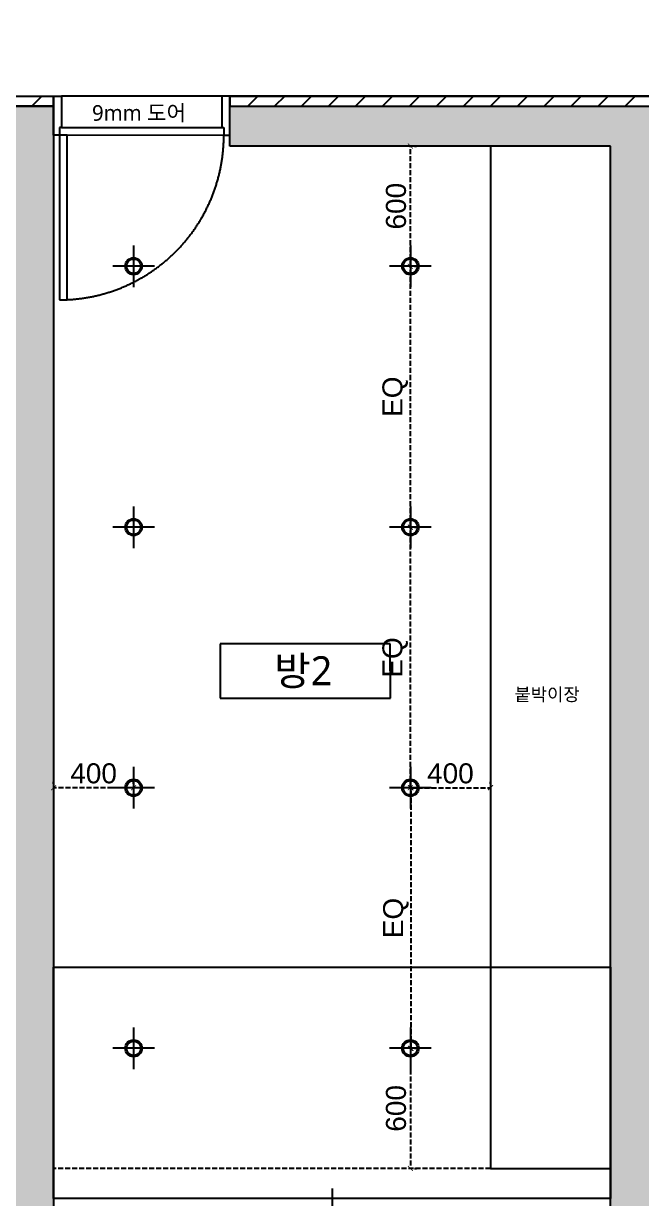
# Model space of a CAD drawing. Header units: millimetres. Extents: x 512 to 764439, y -71 to 559481.
# Drawn here: x 510672 to 513759, y 265768 to 271636 of the extents above; entities that cross this region are included whole.
import ezdxf

# ---------------------------------------------------------------- set-up
doc = ezdxf.new("R2010")
doc.units = ezdxf.units.MM
doc.header["$LTSCALE"] = 50
doc.linetypes.add('DASH', pattern=[0.35, 0.25, -0.1])
doc.linetypes.add('DASHDOT', pattern=[1, 0.5, -0.25, 0, -0.25])
for name, color, linetype in [('#DOOR', 4, 'Continuous'), ('#TEXT', 7, 'Continuous'), ('#WIN', 4, 'Continuous'), ('#건축벽체_CON', 2, 'Continuous'), ('#목공', 124, 'Continuous'), ('#조명', 40, 'Continuous'), ('.', 8, 'Continuous'), ('_0', 7, 'Continuous'), ('fur', 6, 'Continuous')]:
    doc.layers.add(name, color=color, linetype=linetype)
doc.styles.add('STYLE7', font='swissel.ttf')
doc.styles.add('맑은 고딕', font='malgun.ttf')
doc.dimstyles.new('조명배치도_60', dxfattribs={"dimscale": 100, "dimtxt": 1, "dimasz": 0.25, "dimexe": 0.3, "dimexo": 0.2, "dimgap": 0.2, "dimtad": 1, "dimdec": 0, "dimlunit": 6, "dimtxsty": 'STYLE7', "dimblk": 'ARCHTICK', "dimcen": -1, "dimclrd": 256, "dimclre": 256, "dimclrt": 10, "dimadec": 0, "dimazin": 0, "dimtfac": 1, "dimtdec": 0, "dimtix": 1, "dimtmove": 2, "dimatfit": 3, "dimldrblk": 'ARCHTICK', "dimfxl": 1, "dimlwd": -1, "dimlwe": -1, "dimarcsym": 0})

# ---------------------------------------------------------------- blocks, each defined once
blk = doc.blocks.new('DFDSF')
at = {"layer": '.', "ltscale": 2, "transparency": 33554559}
h = blk.add_hatch(color=8, dxfattribs=at)
h.dxf.hatch_style = 1
h.paths.add_polyline_path([(338341.2, 81981.1), (336641.2, 81981.1), (336641.2, 81781.1), (337741.2, 81781.1), (337741.2, 80281.1), (336886.2, 80281.1), (336886.2, 80081.1), (337741.2, 80081.1), (337741.2, 75921.1), (337281.2, 75921.1), (337281.2, 75721.1), (337941.2, 75721.1), (337941.2, 76011.1), (338391.2, 76011.1), (338391.2, 76058), (338391.2, 76211.1), (337941.2, 76211.1), (337941.2, 80081.1), (338341.2, 80081.1)])
h.paths.add_polyline_path([(338141.2, 80881.1), (337941.2, 80881.1), (337941.2, 81781.1), (338141.2, 81781.1)], flags=16)
h.paths.add_polyline_path([(338141.2, 80681.1), (338141.2, 80281.1), (337941.2, 80281.1), (337941.2, 80681.1)], flags=16)
h.paths.add_polyline_path([(339996.2, 80203.6), (339796.2, 80203.6), (339796.2, 80081.1), (339796.2, 78761.1), (339996.2, 78761.1)])
h.paths.add_polyline_path([(331166.2, 70151.1), (330766.2, 70151.1), (330766.2, 69951.1), (331366.2, 69951.1), (331366.2, 74251.1), (331166.2, 74251.1), (331166.2, 74055.5)])
h.paths.add_polyline_path([(336200.7, 78532.8), (336200.7, 79213.9), (335787, 79213.9), (335787, 78532.8)], flags=9)
h.paths.add_polyline_path([(333543.1, 77829.6), (334224.1, 77829.6), (334224.1, 78243.3), (333543.1, 78243.3)], flags=9)
h.paths.add_polyline_path([(337703.7, 74502.9), (337703.7, 75183.9), (337290, 75183.9), (337290, 74502.9)], flags=9)
h.paths.add_polyline_path([(331162.1, 74502.9), (331162.1, 75183.9), (330748.4, 75183.9), (330748.4, 74502.9)], flags=9)
h.paths.add_polyline_path([(336260.6, 76774.4), (336260.6, 77267), (335846.9, 77267), (335846.9, 76774.4)], flags=9)
h.paths.add_polyline_path([(334913.9, 79384.1), (334913.9, 79876.7), (334500.2, 79876.7), (334500.2, 79384.1)], flags=9)
h.paths.add_polyline_path([(329011.8, 71740.4), (329489.3, 71740.4), (329489.3, 72021.6), (329011.8, 72021.6)], flags=9)
h.paths.add_polyline_path([(336400.9, 79956.4), (336699.3, 79956.4), (336699.3, 80077.5), (336400.9, 80077.5)], flags=9)
h.paths.add_polyline_path([(338695.3, 81081.3), (339421.1, 81081.3), (339421.1, 81298.3), (338695.3, 81298.3)], flags=9)
h.paths.add_polyline_path([(336820.7, 78057.1), (337362.8, 78057.1), (337362.8, 78178.2), (336820.7, 78178.2)], flags=25)
h.paths.add_polyline_path([(332573.5, 80085.7), (332573.5, 80472.7), (332452.4, 80472.7), (332452.4, 80085.7)], flags=9)
h.paths.add_polyline_path([(332682, 81037.5), (332682, 81616.6), (332452.3, 81616.6), (332452.3, 81037.5)], flags=9)
h.paths.add_polyline_path([(327279.7, 75623.7), (328005.6, 75623.7), (328005.6, 75840.6), (327279.7, 75840.6)], flags=9)
h.paths.add_polyline_path([(334863.3, 79512.1), (336051.7, 79512.1), (336051.7, 79766.9), (334863.3, 79766.9)], flags=9)
h.paths.add_polyline_path([(329176.8, 70568.8), (329756.3, 70568.8), (329756.3, 70804.7), (329176.8, 70804.7)], flags=9)
h.paths.add_polyline_path([(333507.8, 69233.9), (334696.1, 69233.9), (334696.1, 69488.6), (333507.8, 69488.6)], flags=9)
h.paths.add_polyline_path([(340816.6, 69233.9), (342005, 69233.9), (342005, 69488.6), (340816.6, 69488.6)], flags=9)
h.paths.add_polyline_path([(333634.5, 79165.1), (333999.1, 79165.1), (333999.1, 79348.5), (333634.5, 79348.5)], flags=9)
h.paths.add_polyline_path([(333962.6, 80090.5), (334586.1, 80090.5), (334586.1, 80239.6), (333962.6, 80239.6)], flags=9)
h.paths.add_polyline_path([(334060.9, 75436.5), (335408.1, 75436.5), (335408.1, 75619.9), (334060.9, 75619.9)], flags=9)
h.paths.add_polyline_path([(331366.5, 68772.9), (332548, 68772.9), (332548, 69008.8), (331366.5, 69008.8)], flags=9)
h.paths.add_polyline_path([(334774.3, 77718.7), (335343.7, 77718.7), (335343.7, 78003.8), (334774.3, 78003.8)], flags=9)
h.paths.add_polyline_path([(335953.7, 79875.3), (336320.9, 79875.3), (336320.9, 80024.3), (335953.7, 80024.3)], flags=9)
h.paths.add_polyline_path([(333460.9, 76854.3), (333764.7, 76854.3), (333764.7, 77007.1), (333460.9, 77007.1)], flags=9)
h.paths.add_polyline_path([(333091.1, 76542.6), (333394.9, 76542.6), (333394.9, 76695.4), (333091.1, 76695.4)], flags=9)
h.paths.add_polyline_path([(332969.8, 79053.3), (333100.7, 79053.3), (333100.7, 79206.1), (332969.8, 79206.1)], flags=9)
h.paths.add_polyline_path([(332884.4, 77770.4), (333188.2, 77770.4), (333188.2, 77923.2), (332884.4, 77923.2)], flags=9)
h.paths.add_polyline_path([(332836.6, 78524.5), (333230.8, 78524.5), (333230.8, 78677.2), (332836.6, 78677.2)], flags=9)
h.paths.add_polyline_path([(329027.4, 69208.3), (329838.7, 69208.3), (329838.7, 69493.3), (329027.4, 69493.3)], flags=9)
h.paths.add_polyline_path([(333408.3, 81268.8), (334219.6, 81268.8), (334219.6, 81553.9), (333408.3, 81553.9)], flags=9)
h.paths.add_polyline_path([(336706.9, 80756.2), (336706.9, 81151.4), (336537.7, 81151.4), (336537.7, 80756.2)], flags=9)
h.paths.add_polyline_path([(336759.6, 81121.6), (336759.6, 81407.7), (336590.4, 81407.7), (336590.4, 81121.6)], flags=9)
h.paths.add_polyline_path([(328332, 78371.2), (328332, 78766.4), (328162.7, 78766.4), (328162.7, 78371.2)], flags=9)
h.paths.add_polyline_path([(328384.8, 78736.5), (328384.8, 79022.9), (328214.7, 79022.9), (328214.7, 78736.5)], flags=9)
h.paths.add_polyline_path([(338932.4, 71242.6), (339326.7, 71242.6), (339326.7, 71395.4), (338932.4, 71395.4)], flags=9)
h.paths.add_polyline_path([(341434.5, 74226.2), (341828.8, 74226.2), (341828.8, 74379), (341434.5, 74379)], flags=9)
h.paths.add_polyline_path([(337702.2, 71296.7), (338108.8, 71296.7), (338108.8, 71577.9), (337702.2, 71577.9)], flags=9)
h.paths.add_polyline_path([(340786.3, 71296.7), (341192.9, 71296.7), (341192.9, 71577.9), (340786.3, 71577.9)], flags=9)
h.paths.add_polyline_path([(330938, 77966.2), (331344.6, 77966.2), (331344.6, 78247.4), (330938, 78247.4)], flags=9)
h.paths.add_polyline_path([(333628.2, 71737.2), (334197.6, 71737.2), (334197.6, 72022.3), (333628.2, 72022.3)], flags=9)
h.paths.add_polyline_path([(327958.2, 69261.8), (328352.4, 69261.8), (328352.4, 69414.6), (327958.2, 69414.6)], flags=9)
h.paths.add_polyline_path([(327409.8, 71898.3), (327804.1, 71898.3), (327804.1, 72051.1), (327409.8, 72051.1)], flags=9)
h.paths.add_polyline_path([(327434.8, 74896.2), (327829, 74896.2), (327829, 75049), (327434.8, 75049)], flags=9)
h.paths.add_polyline_path([(327440.5, 77324), (327756.6, 77324), (327756.6, 77476.7), (327440.5, 77476.7)], flags=9)
h.paths.add_polyline_path([(327478.9, 76542.6), (327782.7, 76542.6), (327782.7, 76695.4), (327478.9, 76695.4)], flags=9)
h.paths.add_polyline_path([(341178.3, 75772.2), (341178.3, 75148.5), (341329.6, 75148.5), (341329.6, 75772.2)], flags=9)
h.paths.add_polyline_path([(341233.7, 75866.2), (341233.7, 76261.4), (341064.4, 76261.4), (341064.4, 75866.2)], flags=9)
h.paths.add_polyline_path([(341286.5, 76231.5), (341286.5, 76517.9), (341116.4, 76517.9), (341116.4, 76231.5)], flags=9)
h.paths.add_polyline_path([(339403.9, 77086.2), (339403.9, 77481.4), (339234.7, 77481.4), (339234.7, 77086.2)], flags=9)
h.paths.add_polyline_path([(339456.2, 77438.2), (339456.2, 77723.4), (339289.6, 77723.4), (339289.6, 77438.2)], flags=9)
h.paths.add_polyline_path([(328180, 78337.2), (328180, 77751.1), (328331.3, 77751.1), (328331.3, 78337.2)], flags=9)
h.paths.add_polyline_path([(338414.5, 77089.5), (339135.2, 77089.5), (339135.2, 77242.3), (338414.5, 77242.3)], flags=9)
h.paths.add_polyline_path([(338683.5, 77496.6), (338987.3, 77496.6), (338987.3, 77649.4), (338683.5, 77649.4)], flags=9)
h.paths.add_polyline_path([(340029.3, 76679.8), (340333.1, 76679.8), (340333.1, 76832.6), (340029.3, 76832.6)], flags=9)
h.paths.add_polyline_path([(338380.9, 78083.2), (339011.1, 78083.2), (339011.1, 78236), (338380.9, 78236)], flags=9)
h.paths.add_polyline_path([(338414.5, 79236), (339135.2, 79236), (339135.2, 79388.8), (338414.5, 79388.8)], flags=9)
h.paths.add_polyline_path([(327245.7, 80105.2), (327559.2, 80105.2), (327559.2, 80280.3), (327245.7, 80280.3)], flags=9)
h.paths.add_polyline_path([(327265.7, 79299), (327538.3, 79299), (327538.3, 79477.3), (327265.7, 79477.3)], flags=9)
h.paths.add_polyline_path([(342110.3, 76479.4), (342423.8, 76479.4), (342423.8, 76654.6), (342110.3, 76654.6)], flags=9)
h = blk.add_hatch(color=8, dxfattribs=at)
h.dxf.hatch_style = 1
h.paths.add_polyline_path([(336646.2, 74251.1), (336446.2, 74251.1), (336446.2, 68796.1), (336446.2, 68796.1), (336446.2, 68673.6), (336446.2, 68673.6), (336446.2, 68551.1), (336646.2, 68551.1), (336646.2, 68673.6), (336646.2, 68796.1)])
h.paths.add_polyline_path([(333337.8, 69143.6), (333337.8, 69636.2), (332924.1, 69636.2), (332924.1, 69143.6)], flags=9)
h.paths.add_polyline_path([(329011.8, 71740.4), (329489.3, 71740.4), (329489.3, 72021.6), (329011.8, 72021.6)], flags=9)
h.paths.add_polyline_path([(336400.9, 79956.4), (336699.3, 79956.4), (336699.3, 80077.5), (336400.9, 80077.5)], flags=9)
h.paths.add_polyline_path([(338695.3, 81081.3), (339421.1, 81081.3), (339421.1, 81298.3), (338695.3, 81298.3)], flags=9)
h.paths.add_polyline_path([(336820.7, 78057.1), (337362.8, 78057.1), (337362.8, 78178.2), (336820.7, 78178.2)], flags=9)
h.paths.add_polyline_path([(332573.5, 80085.7), (332573.5, 80472.7), (332452.4, 80472.7), (332452.4, 80085.7)], flags=9)
h.paths.add_polyline_path([(332682, 81037.5), (332682, 81616.6), (332452.3, 81616.6), (332452.3, 81037.5)], flags=9)
h.paths.add_polyline_path([(327279.7, 75623.7), (328005.6, 75623.7), (328005.6, 75840.6), (327279.7, 75840.6)], flags=9)
h.paths.add_polyline_path([(334863.3, 79512.1), (336051.7, 79512.1), (336051.7, 79766.9), (334863.3, 79766.9)], flags=9)
h.paths.add_polyline_path([(329176.8, 70568.8), (329756.3, 70568.8), (329756.3, 70804.7), (329176.8, 70804.7)], flags=9)
h.paths.add_polyline_path([(333507.8, 69233.9), (334696.1, 69233.9), (334696.1, 69488.6), (333507.8, 69488.6)], flags=9)
h.paths.add_polyline_path([(340376, 69233.9), (341564.3, 69233.9), (341564.3, 69488.6), (340376, 69488.6)], flags=9)
h.paths.add_polyline_path([(333634.5, 79165.1), (333999.1, 79165.1), (333999.1, 79348.5), (333634.5, 79348.5)], flags=9)
h.paths.add_polyline_path([(333962.6, 80090.5), (334586.1, 80090.5), (334586.1, 80239.6), (333962.6, 80239.6)], flags=9)
h.paths.add_polyline_path([(334060.9, 75436.5), (335408.1, 75436.5), (335408.1, 75619.9), (334060.9, 75619.9)], flags=9)
h.paths.add_polyline_path([(331366.5, 68772.9), (332548, 68772.9), (332548, 69008.8), (331366.5, 69008.8)], flags=9)
h.paths.add_polyline_path([(334774.3, 77718.7), (335343.7, 77718.7), (335343.7, 78003.8), (334774.3, 78003.8)], flags=9)
h.paths.add_polyline_path([(335953.7, 79875.3), (336320.9, 79875.3), (336320.9, 80024.3), (335953.7, 80024.3)], flags=9)
h.paths.add_polyline_path([(333460.9, 76854.3), (333764.7, 76854.3), (333764.7, 77007.1), (333460.9, 77007.1)], flags=9)
h.paths.add_polyline_path([(333091.1, 76542.6), (333394.9, 76542.6), (333394.9, 76695.4), (333091.1, 76695.4)], flags=9)
h.paths.add_polyline_path([(332969.8, 79053.3), (333100.7, 79053.3), (333100.7, 79206.1), (332969.8, 79206.1)], flags=9)
h.paths.add_polyline_path([(332884.4, 77770.4), (333188.2, 77770.4), (333188.2, 77923.2), (332884.4, 77923.2)], flags=9)
h.paths.add_polyline_path([(332836.6, 78524.5), (333230.8, 78524.5), (333230.8, 78677.2), (332836.6, 78677.2)], flags=9)
h.paths.add_polyline_path([(329027.4, 69208.3), (329838.7, 69208.3), (329838.7, 69493.3), (329027.4, 69493.3)], flags=9)
h.paths.add_polyline_path([(333408.3, 81268.8), (334219.6, 81268.8), (334219.6, 81553.9), (333408.3, 81553.9)], flags=9)
h.paths.add_polyline_path([(336706.9, 80756.2), (336706.9, 81151.4), (336537.7, 81151.4), (336537.7, 80756.2)], flags=9)
h.paths.add_polyline_path([(336759.6, 81121.6), (336759.6, 81407.7), (336590.4, 81407.7), (336590.4, 81121.6)], flags=9)
h.paths.add_polyline_path([(328332, 78371.2), (328332, 78766.4), (328162.7, 78766.4), (328162.7, 78371.2)], flags=9)
h.paths.add_polyline_path([(328384.8, 78736.5), (328384.8, 79022.9), (328214.7, 79022.9), (328214.7, 78736.5)], flags=9)
h.paths.add_polyline_path([(338932.4, 71242.6), (339326.7, 71242.6), (339326.7, 71395.4), (338932.4, 71395.4)], flags=9)
h.paths.add_polyline_path([(341434.5, 74226.2), (341828.8, 74226.2), (341828.8, 74379), (341434.5, 74379)], flags=9)
h.paths.add_polyline_path([(337702.2, 71296.7), (338108.8, 71296.7), (338108.8, 71577.9), (337702.2, 71577.9)], flags=9)
h.paths.add_polyline_path([(340786.3, 71296.7), (341192.9, 71296.7), (341192.9, 71577.9), (340786.3, 71577.9)], flags=9)
h.paths.add_polyline_path([(330938, 77966.2), (331344.6, 77966.2), (331344.6, 78247.4), (330938, 78247.4)], flags=9)
h.paths.add_polyline_path([(333628.2, 71737.2), (334197.6, 71737.2), (334197.6, 72022.3), (333628.2, 72022.3)], flags=9)
h.paths.add_polyline_path([(327958.2, 69261.8), (328352.4, 69261.8), (328352.4, 69414.6), (327958.2, 69414.6)], flags=9)
h.paths.add_polyline_path([(327409.8, 71898.3), (327804.1, 71898.3), (327804.1, 72051.1), (327409.8, 72051.1)], flags=9)
h.paths.add_polyline_path([(327434.8, 74896.2), (327829, 74896.2), (327829, 75049), (327434.8, 75049)], flags=9)
h.paths.add_polyline_path([(327440.5, 77324), (327756.6, 77324), (327756.6, 77476.7), (327440.5, 77476.7)], flags=9)
h.paths.add_polyline_path([(327478.9, 76542.6), (327782.7, 76542.6), (327782.7, 76695.4), (327478.9, 76695.4)], flags=9)
h.paths.add_polyline_path([(341178.3, 75772.2), (341178.3, 75148.5), (341329.6, 75148.5), (341329.6, 75772.2)], flags=9)
h.paths.add_polyline_path([(341233.7, 75866.2), (341233.7, 76261.4), (341064.4, 76261.4), (341064.4, 75866.2)], flags=9)
h.paths.add_polyline_path([(341286.5, 76231.5), (341286.5, 76517.9), (341116.4, 76517.9), (341116.4, 76231.5)], flags=9)
h.paths.add_polyline_path([(339403.9, 77086.2), (339403.9, 77481.4), (339234.7, 77481.4), (339234.7, 77086.2)], flags=9)
h.paths.add_polyline_path([(339456.2, 77438.2), (339456.2, 77723.4), (339289.6, 77723.4), (339289.6, 77438.2)], flags=9)
h.paths.add_polyline_path([(328180, 78337.2), (328180, 77751.1), (328331.3, 77751.1), (328331.3, 78337.2)], flags=9)
h.paths.add_polyline_path([(338414.5, 77089.5), (339135.2, 77089.5), (339135.2, 77242.3), (338414.5, 77242.3)], flags=9)
h.paths.add_polyline_path([(338683.5, 77496.6), (338987.3, 77496.6), (338987.3, 77649.4), (338683.5, 77649.4)], flags=9)
h.paths.add_polyline_path([(340029.3, 76679.8), (340333.1, 76679.8), (340333.1, 76832.6), (340029.3, 76832.6)], flags=9)
h.paths.add_polyline_path([(338380.9, 78083.2), (339011.1, 78083.2), (339011.1, 78236), (338380.9, 78236)], flags=9)
h.paths.add_polyline_path([(338414.5, 79236), (339135.2, 79236), (339135.2, 79388.8), (338414.5, 79388.8)], flags=9)
h.paths.add_polyline_path([(327245.7, 80105.2), (327559.2, 80105.2), (327559.2, 80280.3), (327245.7, 80280.3)], flags=9)
h.paths.add_polyline_path([(327265.7, 79299), (327538.3, 79299), (327538.3, 79477.3), (327265.7, 79477.3)], flags=9)
h.paths.add_polyline_path([(342110.3, 76479.4), (342423.8, 76479.4), (342423.8, 76654.6), (342110.3, 76654.6)], flags=9)
h = blk.add_hatch(color=8, dxfattribs=at)
h.dxf.hatch_style = 1
h.paths.add_polyline_path([(337526.2, 74251.1), (337526.2, 74105.5), (337526.2, 74051.1), (339428.7, 74051.1), (339428.7, 68551.1), (339628.7, 68551.1), (339628.7, 74051.1), (339826.2, 74051.1), (339826.2, 74251.1)])
at = {"layer": '#DOOR', "color": 8}
for p, q in [((336646.2, 74105.5), (336646.2, 74301.1)), ((336646.2, 74301.1), (336685.4, 74301.1)), ((336685.4, 74301.1), (336685.4, 74144.6)), ((337487.1, 74301.1), (336685.4, 74301.1)), ((337487.1, 74301.1), (337487.1, 74144.6)), ((337526.2, 74301.1), (337487.1, 74301.1)), ((337526.2, 74105.5), (337526.2, 74301.1)), ((336675.6, 74105.5), (336646.2, 74105.5)), ((336685.4, 74144.6), (336675.6, 74144.6)), ((336675.6, 74144.6), (336675.6, 74105.5)), ((336714.7, 74105.5), (336675.6, 74105.5)), ((336675.6, 74105.5), (336675.6, 73284.2)), ((336685.4, 74144.6), (337487.1, 74144.6)), ((336714.7, 73284.2), (336714.7, 74105.5)), ((337496.9, 74104.6), (336714.7, 74105.5)), ((337487.1, 74144.6), (337496.9, 74144.6)), ((337496.9, 74144.6), (337496.9, 74105.5)), ((337496.9, 74105.5), (337526.2, 74105.5)), ((336675.6, 73284.2), (336714.7, 73284.2))]:
    blk.add_line(p, q, dxfattribs=at)
at = {"layer": '#DOOR', "color": 8, "linetype": 'DASHDOT', "ltscale": 70}
blk.add_arc((336675.6, 74104.6), 821.3, 272.72937, 0.065, dxfattribs=at)
at = {"layer": '#WIN', "color": 8}
blk.add_line((338037.5, 68846.1), (338037.5, 68623.6), dxfattribs=at)
at = {"layer": '#건축벽체_CON', "color": 8, "ltscale": 2}
for p, q in [((336446.2, 74251.1), (336646.2, 74251.1)), ((336646.2, 74251.1), (336646.2, 68551.1)), ((337526.2, 74051.1), (337526.2, 74251.1)), ((337526.2, 74251.1), (339826.2, 74251.1)), ((339428.7, 74051.1), (337526.2, 74051.1)), ((339428.7, 68551.1), (339428.7, 74051.1))]:
    blk.add_line(p, q, dxfattribs=at)
at = {"layer": '#목공', "color": 8, "ltscale": 2}
for p, q in [((336396.2, 74301.1), (336646.2, 74301.1)), ((336396.2, 74301.1), (336646.2, 74301.1)), ((336646.2, 74251.1), (336646.2, 74301.1)), ((336646.2, 74301.1), (336646.2, 74251.1)), ((337526.2, 74301.1), (339826.2, 74301.1)), ((337526.2, 74251.1), (337526.2, 74301.1)), ((337526.2, 74301.1), (337526.2, 74251.1)), ((339826.2, 74301.1), (337526.2, 74301.1)), ((336446.2, 74251.1), (336646.2, 74251.1)), ((336446.2, 74251.1), (336646.2, 74251.1)), ((336646.2, 74251.1), (336446.2, 74251.1)), ((337526.2, 74251.1), (339826.2, 74251.1)), ((337526.2, 74251.1), (339826.2, 74251.1))]:
    blk.add_line(p, q, dxfattribs=at)
at = {"layer": '.', "color": 8, "linetype": 'Continuous', "ltscale": 2, "transparency": 33554559}
for p, q in [((336588.4, 74301.1), (336538.4, 74251.1)), ((337531.3, 74301.1), (337526.2, 74296)), ((337666.1, 74301.1), (337616.1, 74251.1)), ((337800.8, 74301.1), (337750.8, 74251.1)), ((337935.5, 74301.1), (337885.5, 74251.1)), ((338070.2, 74301.1), (338020.2, 74251.1)), ((338204.9, 74301.1), (338154.9, 74251.1)), ((338339.6, 74301.1), (338289.6, 74251.1)), ((338474.3, 74301.1), (338424.3, 74251.1)), ((338609, 74301.1), (338559, 74251.1)), ((338743.7, 74301.1), (338693.7, 74251.1)), ((338878.4, 74301.1), (338828.4, 74251.1)), ((339013.1, 74301.1), (338963.1, 74251.1)), ((339147.8, 74301.1), (339097.8, 74251.1)), ((339282.5, 74301.1), (339232.5, 74251.1)), ((339417.2, 74301.1), (339367.2, 74251.1)), ((339551.9, 74301.1), (339501.9, 74251.1))]:
    blk.add_line(p, q, dxfattribs=at)
at = {"color": 8, "transparency": 33554483}
for p, q in [((336646.2, 69951.1), (339428.7, 69951.1)), ((336646.2, 68796.1), (336646.2, 69951.1)), ((339428.7, 69951.1), (339428.7, 68796.1)), ((339428.7, 68796.1), (336646.2, 68796.1))]:
    blk.add_line(p, q, dxfattribs=at)
at = {"layer": '_0', "color": 8, "extrusion": (0, 0, -1)}
for p, q in [((338327.7, 71566.4), (337478.3, 71566.4)), ((337478.3, 71566.4), (337478.3, 71294.2)), ((338329, 71294.2), (338327.7, 71566.4)), ((337478.3, 71294.2), (338329, 71294.2))]:
    blk.add_line(p, q, dxfattribs=at)
at = {"layer": 'fur', "color": 8, "ltscale": 2}
for p, q in [((339428.7, 74051.1), (338828.7, 74051.1)), ((338828.7, 74051.1), (338828.7, 68946.1)), ((339428.7, 68946.1), (339428.7, 74051.1)), ((338828.7, 68946.1), (339428.7, 68946.1))]:
    blk.add_line(p, q, dxfattribs=at)
at = {"layer": '#TEXT', "color": 8, "style": '맑은 고딕'}
for s, height, p in [('9mm 도어', 78, (336838.4, 74177.7)), ('방2', 145, (337749.1, 71358.7)), ('붙박이장', 65, (338948.7, 71280.7))]:
    blk.add_text(s, height=height, dxfattribs=at).set_placement(p)
blk = doc.blocks.new('SF F')
at = {"layer": '#조명', "color": 14, "linetype": 'Continuous'}
for p, q in [((341047.9, 83940.9), (341047.9, 83733.1)), ((341151.8, 83837), (340944, 83837))]:
    blk.add_line(p, q, dxfattribs=at)
at = {"layer": '#조명', "color": 241}
for radius in [42.2, 35.8]:
    blk.add_circle((341047.9, 83837), radius, dxfattribs=at)
blk = doc.blocks.new('_ArchTick')
at = {"color": 0, "linetype": 'ByBlock', "const_width": 0.15}
blk.add_lwpolyline([(-0.5, -0.5), (0.5, 0.5)], dxfattribs=at)
blk = doc.blocks.new('*D633')
at = {"linetype": 'DASH', "ltscale": 2, "transparency": 16777216}
for p, q in [((510821.9, 267839.4), (510821.9, 267849.4)), ((511221.9, 267839.4), (511221.9, 267849.4)), ((511221.9, 267819.4), (510821.9, 267819.4))]:
    blk.add_line(p, q, dxfattribs=at)
at = {"layer": 'Defpoints', "color": 0, "linetype": 'DASH', "ltscale": 2, "transparency": 16777216}
for p in [(510821.9, 267819.4), (510821.9, 267819.4), (511221.9, 267819.4)]:
    blk.add_point(p, dxfattribs=at)
at = {"linetype": 'DASH', "ltscale": 2, "transparency": 16777216, "xscale": 25, "yscale": 25, "zscale": 25, "rotation": 180}
blk.add_blockref('_ArchTick', (510821.9, 267819.4), dxfattribs=at)
at = {"linetype": 'DASH', "ltscale": 2, "transparency": 16777216, "xscale": 25, "yscale": 25, "zscale": 25}
blk.add_blockref('_ArchTick', (511221.9, 267819.4), dxfattribs=at)
at = {"color": 10, "linetype": 'DASH', "ltscale": 2, "transparency": 16777216, "insert": (511021.9, 267890.7), "char_height": 100, "attachment_point": 5, "style": 'STYLE7'}
blk.add_mtext('400', dxfattribs=at)
blk = doc.blocks.new('*D634')
at = {"linetype": 'DASH', "ltscale": 2, "transparency": 16777216}
for p, q in [((512604.4, 267839.4), (512604.4, 267849.4)), ((513004.4, 267839.4), (513004.4, 267849.4)), ((512604.4, 267819.4), (513004.4, 267819.4))]:
    blk.add_line(p, q, dxfattribs=at)
at = {"layer": 'Defpoints', "color": 0, "linetype": 'DASH', "ltscale": 2, "transparency": 16777216}
for p in [(512604.4, 267819.4), (513004.4, 267819.4), (513004.4, 267819.4)]:
    blk.add_point(p, dxfattribs=at)
at = {"linetype": 'DASH', "ltscale": 2, "transparency": 16777216, "xscale": 25, "yscale": 25, "zscale": 25, "rotation": 180}
blk.add_blockref('_ArchTick', (512604.4, 267819.4), dxfattribs=at)
at = {"linetype": 'DASH', "ltscale": 2, "transparency": 16777216, "xscale": 25, "yscale": 25, "zscale": 25}
blk.add_blockref('_ArchTick', (513004.4, 267819.4), dxfattribs=at)
at = {"color": 10, "linetype": 'DASH', "ltscale": 2, "transparency": 16777216, "insert": (512804.4, 267890.7), "char_height": 100, "attachment_point": 5, "style": 'STYLE7'}
blk.add_mtext('400', dxfattribs=at)
blk = doc.blocks.new('*D635')
at = {"linetype": 'DASH', "ltscale": 2, "transparency": 16777216}
for p, q in [((512608, 266518.4), (512608, 267819.4)), ((512624.4, 267819.4), (512638, 267819.4)), ((512624.4, 266518.4), (512638, 266518.4))]:
    blk.add_line(p, q, dxfattribs=at)
at = {"layer": 'Defpoints', "color": 0, "linetype": 'DASH', "ltscale": 2, "transparency": 16777216}
for p in [(512604.4, 267819.4), (512608, 267819.4), (512604.4, 266518.4)]:
    blk.add_point(p, dxfattribs=at)
at = {"linetype": 'DASH', "ltscale": 2, "transparency": 16777216, "xscale": 25, "yscale": 25, "zscale": 25}
for p, rotation in [((512608, 267819.4), 90), ((512608, 266518.4), 270)]:
    blk.add_blockref('_ArchTick', p, dxfattribs=dict(at, rotation=rotation))
at = {"color": 10, "linetype": 'DASH', "ltscale": 2, "transparency": 16777216, "insert": (512532, 267168.9), "char_height": 100, "attachment_point": 5, "rotation": 90, "style": 'STYLE7'}
blk.add_mtext('EQ', dxfattribs=at)
blk = doc.blocks.new('*D636')
at = {"linetype": 'DASH', "ltscale": 2, "transparency": 16777216}
for p, q in [((512604.4, 266518.4), (512604.4, 265918.4)), ((512624.4, 266518.4), (512634.4, 266518.4)), ((512624.4, 265918.4), (512634.4, 265918.4))]:
    blk.add_line(p, q, dxfattribs=at)
at = {"layer": 'Defpoints', "color": 0, "linetype": 'DASH', "ltscale": 2, "transparency": 16777216}
for p in [(512604.4, 266518.4), (512604.4, 265918.4), (512604.4, 265918.4)]:
    blk.add_point(p, dxfattribs=at)
at = {"linetype": 'DASH', "ltscale": 2, "transparency": 16777216, "xscale": 25, "yscale": 25, "zscale": 25}
for p, rotation in [((512604.4, 266518.4), 90), ((512604.4, 265918.4), 270)]:
    blk.add_blockref('_ArchTick', p, dxfattribs=dict(at, rotation=rotation))
at = {"color": 10, "linetype": 'DASH', "ltscale": 2, "transparency": 16777216, "insert": (512533.1, 266218.4), "char_height": 100, "attachment_point": 5, "rotation": 90, "style": 'STYLE7'}
blk.add_mtext('600', dxfattribs=at)
blk = doc.blocks.new('*D637')
at = {"linetype": 'DASH', "ltscale": 2, "transparency": 16777216}
for p, q in [((512604.4, 270423.4), (512604.4, 271023.4)), ((512624.4, 271023.4), (512634.4, 271023.4)), ((512624.4, 270423.4), (512634.4, 270423.4))]:
    blk.add_line(p, q, dxfattribs=at)
at = {"layer": 'Defpoints', "color": 0, "linetype": 'DASH', "ltscale": 2, "transparency": 16777216}
for p in [(512604.4, 271023.4), (512604.4, 271023.4), (512604.4, 270423.4)]:
    blk.add_point(p, dxfattribs=at)
at = {"linetype": 'DASH', "ltscale": 2, "transparency": 16777216, "xscale": 25, "yscale": 25, "zscale": 25}
for p, rotation in [((512604.4, 271023.4), 90), ((512604.4, 270423.4), 270)]:
    blk.add_blockref('_ArchTick', p, dxfattribs=dict(at, rotation=rotation))
at = {"color": 10, "linetype": 'DASH', "ltscale": 2, "transparency": 16777216, "insert": (512533.1, 270723.4), "char_height": 100, "attachment_point": 5, "rotation": 90, "style": 'STYLE7'}
blk.add_mtext('600', dxfattribs=at)
blk = doc.blocks.new('*D638')
at = {"linetype": 'DASH', "ltscale": 2, "transparency": 16777216}
for p, q in [((512604.4, 267819.4), (512604.4, 269120.4)), ((512624.4, 269120.4), (512634.4, 269120.4)), ((512624.4, 267819.4), (512634.4, 267819.4))]:
    blk.add_line(p, q, dxfattribs=at)
at = {"layer": 'Defpoints', "color": 0, "linetype": 'DASH', "ltscale": 2, "transparency": 16777216}
for p in [(512604.4, 269120.4), (512604.4, 269120.4), (512604.4, 267819.4)]:
    blk.add_point(p, dxfattribs=at)
at = {"linetype": 'DASH', "ltscale": 2, "transparency": 16777216, "xscale": 25, "yscale": 25, "zscale": 25}
for p, rotation in [((512604.4, 269120.4), 90), ((512604.4, 267819.4), 270)]:
    blk.add_blockref('_ArchTick', p, dxfattribs=dict(at, rotation=rotation))
at = {"color": 10, "linetype": 'DASH', "ltscale": 2, "transparency": 16777216, "insert": (512528.4, 268469.9), "char_height": 100, "attachment_point": 5, "rotation": 90, "style": 'STYLE7'}
blk.add_mtext('EQ', dxfattribs=at)
blk = doc.blocks.new('*D639')
at = {"linetype": 'DASH', "ltscale": 2, "transparency": 16777216}
for p, q in [((512604.4, 269120.4), (512604.4, 270423.4)), ((512624.4, 270423.4), (512634.4, 270423.4)), ((512624.4, 269120.4), (512634.4, 269120.4))]:
    blk.add_line(p, q, dxfattribs=at)
at = {"layer": 'Defpoints', "color": 0, "linetype": 'DASH', "ltscale": 2, "transparency": 16777216}
for p in [(512604.4, 270423.4), (512604.4, 270423.4), (512604.4, 269120.4)]:
    blk.add_point(p, dxfattribs=at)
at = {"linetype": 'DASH', "ltscale": 2, "transparency": 16777216, "xscale": 25, "yscale": 25, "zscale": 25}
for p, rotation in [((512604.4, 270423.4), 90), ((512604.4, 269120.4), 270)]:
    blk.add_blockref('_ArchTick', p, dxfattribs=dict(at, rotation=rotation))
at = {"color": 10, "linetype": 'DASH', "ltscale": 2, "transparency": 16777216, "insert": (512528.4, 269771.9), "char_height": 100, "attachment_point": 5, "rotation": 90, "style": 'STYLE7'}
blk.add_mtext('EQ', dxfattribs=at)

msp = doc.modelspace()

# ---------------------------------------------------------------- linework, layer by layer
at = {"color": 252, "linetype": 'DASH', "ltscale": 2, "true_color": 0x939598}
msp.add_line((513004.38771076, 265918.41103659), (510821.88789974, 265918.41103659), dxfattribs=at)

# ---------------------------------------------------------------- block references
at = {"layer": '_0'}
for name, p in [('DFDSF', (174175.64337205, 196972.33226715)), ('SF F', (170173.99263003, 186586.3956918)), ('SF F', (171556.49263003, 186586.3956918)), ('SF F', (170173.99263003, 185283.39576894)), ('SF F', (171556.49263003, 185283.39576894)), ('SF F', (170173.99263003, 183982.39576894)), ('SF F', (171556.49263003, 183982.39576894)), ('SF F', (170173.99263003, 182681.39576894)), ('SF F', (171556.49263003, 182681.39576894))]:
    msp.add_blockref(name, p, dxfattribs=at)

# ---------------------------------------------------------------- dimensions: what is measured, and where the dimension line sits
at = {"linetype": 'DASH', "ltscale": 2}
for base, p1, p2, picture, middle in [((512604.38771076, 271023.41103659), (512604.38771076, 270423.41103659), (512604.38771076, 271023.41103659), '*D637', (512533.06925234, 270723.41103659)), ((512604.38771076, 265918.41103659), (512604.38771076, 266518.41111372), (512604.38771076, 265918.41103659), '*D636', (512533.06925234, 266218.41107515))]:
    dim = msp.add_linear_dim(base=base, p1=p1, p2=p2, angle=90, dimstyle='조명배치도_60', dxfattribs=at)
    dim.commit()
    dim.dimension.update_dxf_attribs({"geometry": picture, "text_midpoint": middle})
for base, p1, p2, picture, middle in [((512604.38771076, 270423.41103659), (512604.38771076, 269120.41111372), (512604.38771076, 270423.41103659), '*D639', (512528.37013132, 269771.91107515)), ((512604.38771076, 269120.41111372), (512604.38771076, 267819.41111372), (512604.38771076, 269120.41111372), '*D638', (512528.37013132, 268469.91111372)), ((512607.97085431, 267819.41111372), (512604.38771076, 266518.41111372), (512604.38771076, 267819.41111372), '*D635', (512531.95327486, 267168.91111372))]:
    dim = msp.add_linear_dim(base=base, p1=p1, p2=p2, angle=90, text='EQ', dimstyle='조명배치도_60', dxfattribs=at)
    dim.commit()
    dim.dimension.update_dxf_attribs({"geometry": picture, "text_midpoint": middle})
for base, p1, p2, picture, middle in [((510821.88771076, 267819.41111372), (511221.88771076, 267819.41111372), (510821.88771076, 267819.41111372), '*D633', (511021.88771076, 267890.72957214)), ((513004.38771076, 267819.41111372), (512604.38771076, 267819.41111372), (513004.38771076, 267819.41111372), '*D634', (512804.38771076, 267890.72957214))]:
    dim = msp.add_linear_dim(base=base, p1=p1, p2=p2, dimstyle='조명배치도_60', dxfattribs=at)
    dim.commit()
    dim.dimension.update_dxf_attribs({"geometry": picture, "text_midpoint": middle})

doc.saveas('drawing.dxf')
